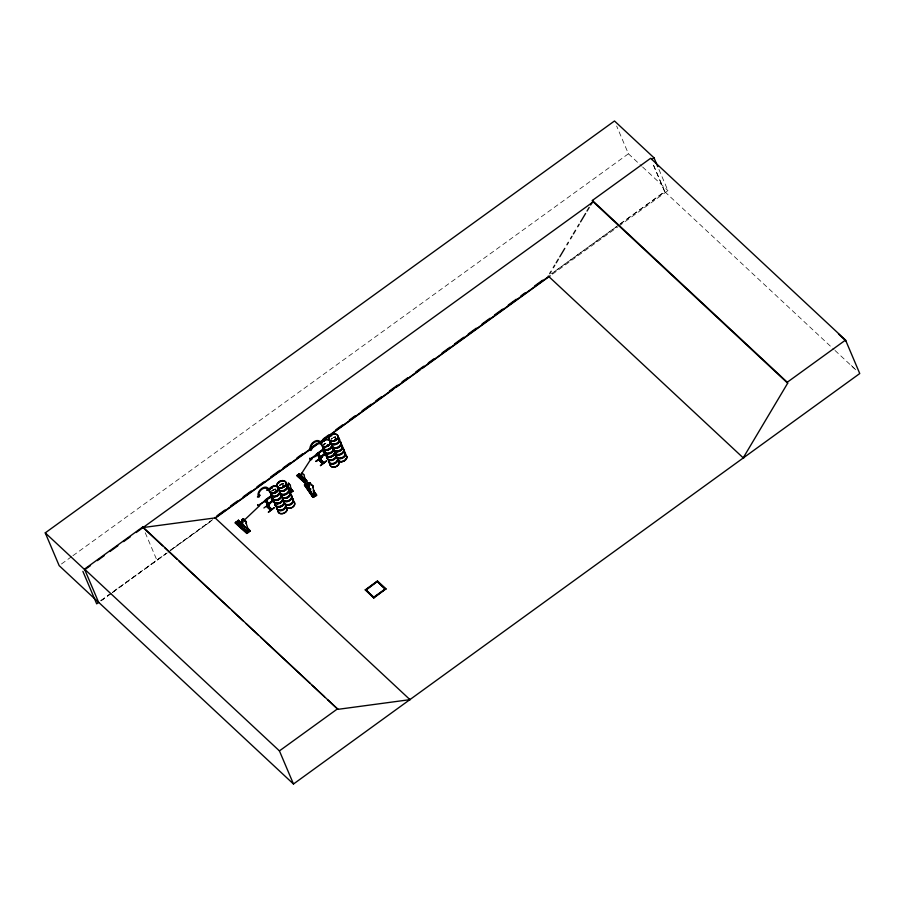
<?xml version="1.0" encoding="UTF-8"?>
<svg xmlns="http://www.w3.org/2000/svg" width="905" height="905" viewBox="0 0 905 905"><rect width="100%" height="100%" fill="white"/><g stroke="black" fill="none" stroke-linecap="round" stroke-linejoin="round"><path stroke-width="0.68" stroke-dasharray="4.53 3.39" d="M101.009 600.728L111.281 593.273M112.424 592.436L166.045 553.521L112.277 592.311M170.615 550.206L211.68 520.398M619.031 224.734L551.722 273.593L619.133 224.825M620.174 223.908L664.677 191.611L652.528 163.002M61.461 563.985L71.767 556.53M72.909 555.704L628.421 153.771L616.644 126.033M620.276 223.999L664.836 191.758L652.81 163.443M100.851 600.581L111.134 593.137M170.547 550.149L213.965 518.735M100.975 600.852L111.258 593.409M112.401 592.583L167.244 552.898M168.387 552.073L211.827 520.647M552.48 274.17L617.64 227.019M618.782 226.193L667.935 190.627L658.84 169.19M628.421 153.771L641.588 166.056M642.607 166.995L667.935 190.627M664.836 191.758L833.969 349.488M834.998 350.461L856.662 370.654M851.356 365.575L855.089 369.116M145.253 532.762L156.95 560.342M334.635 437.635A4.774 3.416 -23 0 1 335.823 437.454M331.354 439.23A4.842 3.473 -23 0 1 332.259 438.427M333.345 437.794A4.842 3.473 -23 0 1 335.755 437.183M331.275 439.049A4.842 3.473 -23 0 1 332.18 438.246M333.266 437.613A4.842 3.473 -23 0 1 335.676 437.002M331.241 438.857A4.785 3.428 -23 0 1 332.135 438.065M333.198 437.443A4.785 3.428 -23 0 1 335.574 436.844M323.911 444.955A4.785 3.428 -23 0 1 325.868 443.529M323.775 444.717A4.842 3.473 -23 0 1 325.766 443.28M323.662 444.344A4.785 3.428 -23 0 1 324.544 443.552M323.696 444.536A4.842 3.473 -23 0 1 324.601 443.733M280.369 485.284A4.774 3.416 -23 0 1 281.444 484.661M282.609 484.243A4.774 3.416 -23 0 1 283.808 484.073M280.245 485.035A4.842 3.473 -23 0 1 283.729 483.802M279.26 485.657A4.842 3.473 -23 0 1 283.65 483.609M279.226 485.465A4.785 3.428 -23 0 1 283.548 483.451M272.79 490.77A4.774 3.416 -23 0 1 273.853 490.148M275.03 489.729A4.774 3.416 -23 0 1 276.229 489.56M271.76 491.325A4.842 3.473 -23 0 1 276.149 489.288M271.681 491.144A4.842 3.473 -23 0 1 276.07 489.096M271.636 490.951A4.785 3.428 -23 0 1 275.968 488.938"/><path stroke-width="1.36" d="M248.004 530.5L247.099 529.957L247.766 530.941M290.912 490.487L291.523 490.996L291.071 490.329M305.223 481.008L304.94 480.284M313.877 493.847L314.306 494.99M313.764 494.526L313.82 493.859L314.42 494.56M300.551 477.546L301.365 477.071M301.546 477.693L301.444 477.014M247.246 529.878L247.631 530.771L247.495 529.923M247.518 530.534L247.959 530.33M301.274 473.892L301.795 475.408A1.708 1.131 -47.8 0 0 302.247 477.331L304.374 481.392L305.72 480.408L304.148 475.94A1.708 1.131 -47.8 0 0 303.141 474.424L302.428 473.032M301.32 474.118L301.976 473.134M305.415 480.928L305.064 480.329L305.347 480.996M266.918 501.947L266.647 501.347M271.409 487.953L272.145 487.603M271.523 487.761L272.201 487.829M271.839 488.157L271.557 487.637M275.244 491.732L275.833 492.048L275.256 491.811M275.912 491.913L276.161 491.223L275.787 491.935M279.724 482.116L279.226 482.67L279.249 482.06M283.831 485.657L282.812 486.392L283.672 486.517M318.605 454.683L318.085 455.204M319.058 455.192L318.028 455.068C326.513 473.519 315.528 448.846 318.82 453.224M323.798 441.391L323.752 441.561M323.436 441.255L324.171 441.086M327.248 445.271L328.425 444.581M328.357 445.17L327.972 444.581L328.3 445.249M331.219 435.463L331.637 435.961M334.952 440.022L335.257 439.921M336.027 439.785L335.834 439.174M336.241 439.57L335.438 439.106M313.537 493.994L314.42 494.877M314.488 494.741L313.56 494.13M266.749 506.234L270.946 510.115M318.832 459.616L322.938 463.315M314.284 494.684L313.718 494.198M308.877 488.451L308.967 489.062M240.798 525.726L241.94 525.047M301.67 477.467L301.184 476.98M276.342 491.777L275.844 491.211L276.387 491.596M283.005 485.974L283.061 486.72L284.012 486.392M327.418 445.147L328.323 444.909M328.606 445.203L328.3 444.627M335.257 439.83L334.895 439.491M246.183 527.479L250.266 530.907L246.805 533.475L235.277 523.022L238.739 520.477M246.895 531.823L236.341 522.242L235.334 523.011M236.341 522.242L247.472 533M237.744 521.223L244.87 527.004M238.332 520.794L245.074 526.857L238.366 520.273L235.436 522.66L247.235 533.181L235.685 522.739M247.789 532.762L246.952 533.113L246.816 532.072L236.024 522.343M249.214 531.688L247.45 529.583M249.656 531.393L248.423 528.973L249.644 530.884L247.099 532.762L246.816 532.072M303.062 477.512L298.978 473.892L296.919 475.725L304.612 482.704L306.908 480.985M304.6 482.704L305.302 482.195L297.406 475.193L305.042 482.388M290.81 492.592L288.774 491.019A4.785 3.428 -23 0 1 288.842 496.313A4.785 3.428 -23 0 1 281.964 496.992A4.785 3.428 -23 0 1 279.136 503.044A4.785 3.428 -23 0 1 273.638 499.945A4.785 3.428 -23 0 0 279.193 503.157A4.785 3.428 -23 0 0 282.009 497.117M291.399 492.241L288.514 489.616M298.978 473.892L298.526 474.537L306.263 481.471C307.587 481.256 305.121 478.756 305.72 480.261M306.648 481.189L298.56 474.525L299.204 474.05M288.774 487.84C291.331 491.257 293.763 490.793 291.817 490.318M304.985 482.41L297.406 475.193M304.487 484.978L313.006 497.365L304.431 484.99L308.266 482.863M313.13 497.139L314.114 496.709L305.607 484.333L304.917 484.741M305.596 484.356L313.65 497.003L305.856 485.759M307.168 483.485L308.741 485.714C307.745 481.935 306.931 482.546 304.951 484.695L313.119 497.026L312.745 496.166L313.3 496.709L316.117 495.148C317.542 495.024 315.54 494.243 313.696 490.714M312.938 497.365L316.773 495.239M313.469 492.162L315.709 495.838M316.105 495.623L313.345 490.668M324.488 449.208L323.232 451.561L323.956 453.111M318.549 454.717L319.227 455.147L318.469 455.554M338.323 460.747L338.346 460.702A4.785 3.439 -23 0 1 335.529 466.742A4.785 3.439 -23 0 1 330.031 463.643M313.831 494.594L314.51 494.696M308.967 488.281L308.899 488.915M549.731 273.672L551.168 271.262M553.317 267.642L554.754 265.233M556.19 262.823L558.34 259.215M559.776 256.805L564.788 248.377M566.949 244.769L568.374 242.359M570.535 238.739L571.971 236.329M573.397 233.92L575.557 230.311M577.707 226.703L579.143 224.293M580.569 221.883L585.592 213.456M587.028 211.046L589.178 207.426M590.614 205.016L592.764 201.408L592.356 200.458L650.627 158.296L845.542 340.076L859.75 373.539L293.48 784.013L98.566 602.232M743.209 457.862L787.678 383.188L787.271 382.238L592.356 200.458M299.046 477.252L301.06 475.781L299.091 477.365L311.671 457.885C309.306 458.609 320.347 455.815 318.402 452.557M240.911 525.262L241.68 526.303L242.065 524.968M247.178 530.228L247.631 530.771M269.124 508.271L269.735 507.829L267.156 501.63C265.595 505.352 273.208 514.493 266.477 502.117M317.972 454.683L318.764 454.31L317.972 454.683C318.277 458.168 328.085 471.788 318.175 455.283M275.301 491.585L275.889 491.166M276.523 491.754L275.369 492.037M327.655 445.554L328.538 445.147M336.117 439.66L334.895 439.841M250.233 530.964L246.364 527.491M297.598 475.238L296.964 475.374L304.804 482.218M292.553 490.465L290.55 491.935L291.218 492.286M306.501 481.302L304.951 479.288M266.194 501.721L266.862 501.359M266.477 506.438L270.686 510.33M266.692 506.053L270.9 509.934M318.492 459.831L322.689 463.767M313.775 496.788L305.336 484.367M239.135 525.058L258.841 506.393L257.71 504.979L258.841 506.393M327.633 444.943L327.655 445.645M328.142 445.158L327.701 445.271M243.694 525.104L240.753 527.491L243.762 525.273M291.444 491.879L290.969 490.861L291.58 490.408L292.055 491.426M304.318 481.347L305.652 480.363M306.456 480.397L306.501 480.974M305.279 481.754C304.566 479.288 305.076 482.965 305.89 481.313L305.483 480.351M247.201 530.635C249.995 528.543 247.721 534.708 247.303 530.726M248.479 529.832L245.934 531.699L245.413 531.19L245.775 532.038L248.785 529.821L248.423 528.973M249.588 530.036L249.644 530.884M98.736 602.379L96.688 603.861L82.887 571.36M409.648 699.203L410.101 699.633L337.961 709.339L142.775 526.948L84.516 569.109L98.69 602.504L59.164 565.648L45.25 532.864L614.495 120.987L654.021 157.843L657.765 166.667M90.489 565.591L84.776 569.72L45.25 532.864M97.344 560.625L104.199 555.67M109.912 551.53L117.899 545.749M123.612 541.62L130.467 536.654M136.18 532.525L593.228 201.838M651.77 159.472L654.021 157.843M216.94 515.827L224.938 510.047M230.651 505.906L237.506 500.951M243.219 496.811L251.217 491.03M256.93 486.89L263.785 481.935M270.64 476.969L279.781 470.362M283.208 467.874L290.064 462.919M296.919 457.953L302.632 453.824M309.487 448.869L316.343 443.903M323.198 438.948L328.911 434.807M335.766 429.852L342.622 424.886M349.477 419.931L355.19 415.791M362.045 410.836L371.186 404.218M375.756 400.915L381.469 396.775M389.467 390.994L397.465 385.202M402.035 381.899L407.759 377.77M415.757 371.978L423.755 366.186M428.325 362.882L434.038 358.753M442.036 352.961L450.034 347.181M454.604 343.866L463.745 337.26M468.315 333.945L476.313 328.164M482.026 324.024L490.024 318.243M494.594 314.929L502.592 309.148M508.305 305.008L516.303 299.227M520.873 295.912L525.443 292.609M534.584 286.003L542.581 280.211M548.758 276.5L215.107 517.909L143.035 527.558L142.775 526.948M215.254 518.158L393.585 389.127M395.87 387.476L419.875 370.111M422.16 368.459L550.195 275.821M318.289 453.756L316.784 454.842L316.467 454.084L323.379 449.027M311.535 458.111L323.526 449.163M318.221 453.654L323.56 449.468M317.994 453.394L323.707 449.604M318.322 455.339L318.99 454.853M318.492 455.498L319.171 455.011M325.234 453.394L319.691 457.398L325.381 453.529M325.562 453.971L320.065 458.021L320.449 457.082M319.85 457.76L325.415 453.835M321.976 456.946L315.902 461.346L321.976 456.957M316.071 461.482L322.157 457.093M272.462 494.831L265.81 499.639L269.271 507.603L268.762 508.044L265.957 501.291L266.624 500.804L266.296 501.947M265.832 499.662L266.387 500.476L264.882 501.562L264.452 500.703L271.5 495.77M264.622 501.155L259.543 504.764L264.78 501.302M271.545 496.076L266.047 500.126L266.613 499.413M266.194 500.261L271.692 496.212M326.343 460.928L320.551 465.668M273.22 500.001L267.903 504.232M273.355 500.137L267.857 504.164M268.491 504.074C266.952 504.538 270.38 503.768 273.401 500.454M267.857 504.413L273.548 500.589M263.887 507.965L270.097 503.587M274.317 507.513L268.525 512.275M268.31 512.083L274.385 507.671M365.337 589.834L377.464 581.055L385.847 588.872L373.822 597.922L365.337 589.834L373.822 597.922M365.45 590.117L377.464 581.055M366.016 590.083L373.935 597.47L366.016 590.083L377.362 581.519L385.394 589.178L377.476 581.791M373.81 597.187L385.27 588.895M373.708 597.651L385.847 588.872M787.271 382.238L845.542 340.076M293.48 784.013L279.43 750.89L337.689 708.728M335.144 439.23L335.766 439.129M335.585 439.943L335.947 439.219M308.809 484.062C299.397 487.705 311.954 484.865 307.87 482.637M309.306 484.729L306.048 486.743L309.386 484.899M309.069 486.596L306.908 487.999L309.137 486.766M310.687 488.972L308.537 490.374L310.766 489.141M313.515 494.662C316.512 492.852 314.046 498.598 313.594 494.775M318.684 455.543L318.028 455.068M309.996 489.028L309.363 489.164M310.053 489.164L309.239 489.266M319.544 459.05L323.696 463.032L319.51 459.129M319.804 458.88L324.035 462.794M271.624 509.425L267.405 505.533L271.749 509.56M267.79 505.488L271.975 509.391M306.727 481.03L299.012 474.005M305.279 482.218L304.657 482.67L297.021 475.566M292.711 491.279L291.048 489.345M290.969 492.569L289.046 490.827M283.378 486.686L282.96 486.177M274.113 499.628L271.93 499.718C270.459 495.601 271.613 502.083 274.102 499.696M291.24 492.275L288.31 489.616M241.68 524.9L242.178 525.839L240.73 525.76M275.957 491.189L276.534 491.279M288.378 483.055L289.295 484.537A1.708 1.131 -47.8 0 1 290.301 486.053L291.817 490.465M259.871 505.397L259.181 504.47M298.627 474.288L306.478 481.313M305.89 481.313L305.551 480.408M288.74 483.304L289.295 484.537M287.892 485.465L287.96 485.521A1.708 1.131 -47.8 0 0 288.412 487.444L290.471 491.46M286.24 484.99L288.197 486.698M286.071 484.933L288.039 486.72M290.878 489.288L292.847 491.076M288.559 487.829L292.451 491.37L293.005 491.053L290.697 492.761L288.876 490.77M288.457 488.078L292.36 491.539M289.17 490.725L291.139 492.444M243.864 519.3L243.954 519.38A1.278 0.848 -47.8 0 0 242.597 519.3A1.278 0.848 -47.8 0 0 241.94 520.861L241.85 520.782A1.278 0.848 -47.8 0 1 242.506 519.221A1.278 0.848 -47.8 0 1 243.864 519.3L244.701 521.156A2.557 1.686 -47.8 0 1 246.126 523.339L246.217 523.418A2.557 1.686 -47.8 0 0 244.701 521.156L244.701 521.156M243.377 525.511A2.557 1.686 -47.8 0 1 242.698 522.626L242.608 522.547A2.557 1.686 -47.8 0 0 243.287 525.432L246.477 531.529M238.366 520.273L242.585 523.961M238.422 520.443L243.298 524.866M248.389 529.968L246.126 523.339M237.845 520.873L244.633 527.038M236.013 522.23L247.54 532.683M235.357 522.49L247.201 533.192M592.764 201.408L787.678 383.188M548.294 276.082L743.672 458.281M320.257 457.172C315.313 446.323 322.712 461.788 320.302 456.991M316.467 454.084L316.908 454.944M322.927 463.552L318.718 459.457M377.577 581.338L385.96 589.144M266.613 499.651L266.59 499.368M266.613 499.956L268.638 504.209M265.957 501.291L266.749 500.918L269.69 507.999M264.882 501.562L266.172 500.205M214.655 517.479L410.022 699.689M143.035 527.558L162.64 545.839M164.699 547.763L177.075 559.301M179.133 561.224L229.666 608.352M231.737 610.275L243.072 620.853M246.171 623.737L258.547 635.287M260.606 637.211L310.11 683.377M312.168 685.3L324.544 696.839M327.644 699.723L337.961 709.339M84.516 569.109L279.43 750.89M838.494 333.956L845.949 341.027M326.422 461.086L320.37 465.498M319.872 457.806L317.813 452.986M312.892 495.374L309.68 489.22A2.557 1.765 -34.5 0 1 309.114 486.483L308.3 484.616A1.278 0.882 -34.5 0 1 309.058 483.18A1.278 0.882 -34.5 0 1 310.517 483.383L310.585 483.474A1.278 0.882 -34.5 0 0 309.125 483.27A1.278 0.882 -34.5 0 0 308.356 484.707M311.331 485.25L311.275 485.159A2.557 1.765 -34.5 0 1 312.825 487.478L312.892 487.569A2.557 1.765 -34.5 0 0 311.331 485.25L310.517 483.383M313.254 490.974L316.117 495.148M315.042 494.051L312.825 487.478M307.281 483.157L308.91 485.476M309.046 486.381L309.114 486.483A2.557 1.765 -34.5 0 0 309.68 489.22L309.748 489.311M304.533 484.48L313.198 497.105M311.309 458.066L312.191 458.959L311.761 458.315M325.019 450.656L325.483 451.742M318.651 454.197L321.705 461.392M305.675 479.695L305.924 480.261M302.575 477.229L300.517 478.598M304.023 481.517L303.91 481.743M291.772 489.752L290.12 491.573M287.96 485.521L287.36 484.13M266.783 499.775L266.409 499.209M241.85 520.782L242.698 522.626M339.511 441.448A4.785 3.428 -23 0 1 339.624 446.787A4.785 3.428 -23 0 1 332.757 447.466A4.785 3.428 -23 0 1 329.918 453.518A4.785 3.428 -23 0 1 324.431 450.43M339.466 441.199A4.842 3.473 -23 0 1 339.579 446.606A4.842 3.473 -23 0 1 332.61 447.296M325.585 454.276A4.785 3.439 -23 0 0 332.282 455.894A4.785 3.439 -23 0 0 333.164 449.842A4.751 3.405 -23 0 1 332.237 455.792A4.751 3.405 -23 0 1 325.596 454.186M337.927 437.579A4.842 3.473 -23 0 1 338.04 442.986A4.842 3.473 -23 0 1 331.072 443.676M340.054 441.391A4.774 3.416 -23 0 1 338.889 446.55A4.774 3.416 -23 0 1 332.508 446.855A4.774 3.416 -23 0 1 329.069 453.077A4.774 3.416 -23 0 1 324.544 448.869M337.972 437.839A4.774 3.416 -23 0 1 338.074 443.167A4.774 3.416 -23 0 1 331.219 443.846A4.774 3.416 -23 0 1 328.956 449.649A4.774 3.416 -23 0 1 322.847 447.749M340.201 441.55A4.842 3.473 -23 0 1 339.013 446.798A4.842 3.473 -23 0 1 332.531 447.104M337.848 437.387A4.842 3.473 -23 0 1 337.961 442.805A4.842 3.473 -23 0 1 330.992 443.484A4.842 3.473 -23 0 1 328.232 449.547A4.842 3.473 -23 0 1 322.666 446.414M337.723 437.228A4.785 3.428 -23 0 1 337.361 442.941A4.785 3.428 -23 0 1 330.416 442.511M333.232 450A4.785 3.439 -23 0 1 334.228 454.333A4.785 3.439 -23 0 1 328.651 456.923A4.785 3.439 -23 0 1 325.721 453.484M344.703 452.296A4.785 3.428 -23 0 1 343.527 457.478A4.785 3.428 -23 0 1 337.135 457.783A4.785 3.428 -23 0 1 334.296 463.824A4.785 3.428 -23 0 1 328.809 460.736M344.658 452.048A4.842 3.473 -23 0 1 343.47 457.297A4.842 3.473 -23 0 1 336.988 457.602M337.859 460.091A4.785 3.428 -23 0 0 344.816 460.509A4.785 3.428 -23 0 0 345.19 454.785A4.785 3.428 -23 0 1 345.291 460.136A4.785 3.428 -23 0 1 338.425 460.815A4.785 3.439 -23 0 1 335.585 466.867A4.785 3.439 -23 0 1 330.076 463.767M345.133 454.661A4.785 3.428 -23 0 1 344.76 460.385A4.785 3.428 -23 0 1 337.803 459.966M341.728 445.373A4.751 3.405 -23 0 1 340.563 450.509A4.751 3.405 -23 0 1 334.205 450.814A4.751 3.405 -23 0 1 331.343 456.855A4.751 3.405 -23 0 1 325.891 453.79M341.683 445.17A4.785 3.428 -23 0 1 340.506 450.351A4.785 3.428 -23 0 1 334.092 450.656M342.305 447.885A4.842 3.473 -23 0 1 342.418 453.303A4.842 3.473 -23 0 1 335.45 453.982M344.432 451.697A4.774 3.416 -23 0 1 342.746 457.206A4.774 3.416 -23 0 1 336.332 456.448M342.35 448.156A4.774 3.416 -23 0 1 342.452 453.473A4.774 3.416 -23 0 1 335.597 454.152A4.774 3.416 -23 0 1 332.757 460.204A4.774 3.416 -23 0 1 327.282 457.115M342.101 447.534A4.785 3.428 -23 0 1 341.739 453.247A4.785 3.428 -23 0 1 334.793 452.828M333.289 450.113A4.785 3.439 -23 0 1 334.284 454.457A4.785 3.439 -23 0 1 328.696 457.048A4.785 3.439 -23 0 1 325.766 453.609M341.728 445.362A4.763 3.416 -23 0 1 340.563 450.509A4.763 3.416 -23 0 1 334.194 450.814M332.701 447.228A4.842 3.473 -23 0 1 329.839 453.348A4.842 3.473 -23 0 1 324.273 450.215M331.162 443.608A4.842 3.473 -23 0 1 328.9 449.491A4.842 3.473 -23 0 1 322.678 447.556M332.621 447.036A4.842 3.473 -23 0 1 329.16 453.348A4.842 3.473 -23 0 1 324.567 449.061M330.144 442.715A4.785 3.428 -23 0 1 328.707 449.05A4.785 3.428 -23 0 1 322.632 446.199M336.049 456.652A4.774 3.416 -23 0 1 334.612 462.975A4.774 3.416 -23 0 1 328.56 460.136M336.999 457.353A4.842 3.473 -23 0 1 334.137 463.473A4.842 3.473 -23 0 1 328.572 460.351M335.461 453.733A4.842 3.473 -23 0 1 332.61 459.853A4.842 3.473 -23 0 1 327.044 456.731M334.522 453.02A4.785 3.428 -23 0 1 333.085 459.367A4.785 3.428 -23 0 1 327.01 456.516M288.299 488.598A4.785 3.428 -23 0 1 287.134 493.779A4.785 3.428 -23 0 1 280.731 494.073A4.785 3.428 -23 0 1 277.903 500.126A4.785 3.428 -23 0 1 272.416 497.037M287.451 487.806A4.842 3.473 -23 0 1 287.552 493.214A4.842 3.473 -23 0 1 280.595 493.904M289.476 491.438A4.751 3.405 -23 0 1 288.31 496.585A4.751 3.405 -23 0 1 281.953 496.879A4.751 3.405 -23 0 1 279.091 502.931A4.751 3.405 -23 0 1 273.638 499.865M286.727 484.729A4.842 3.473 -23 0 1 285.539 489.978A4.842 3.473 -23 0 1 279.057 490.284M287.236 487.467A4.774 3.416 -23 0 1 286.874 493.168A4.774 3.416 -23 0 1 279.939 492.739M286.761 484.99A4.774 3.416 -23 0 1 285.595 490.148A4.774 3.416 -23 0 1 279.204 490.453M287.371 487.625A4.842 3.473 -23 0 1 287.473 493.033A4.842 3.473 -23 0 1 280.516 493.723A4.842 3.473 -23 0 1 278.333 499.537A4.842 3.473 -23 0 1 272.122 497.592M286.647 484.548A4.842 3.473 -23 0 1 285.46 489.797A4.842 3.473 -23 0 1 278.978 490.103M286.512 484.379A4.785 3.428 -23 0 1 284.826 489.888A4.785 3.428 -23 0 1 278.389 489.13M291.874 498.372A4.785 3.428 -23 0 1 291.976 503.712A4.785 3.428 -23 0 1 285.109 504.39A4.785 3.428 -23 0 1 282.281 510.431A4.785 3.428 -23 0 1 276.783 507.354M291.829 498.123A4.842 3.473 -23 0 1 291.93 503.531A4.842 3.473 -23 0 1 284.973 504.221M293.978 501.936A4.785 3.428 -23 0 1 292.281 507.456A4.785 3.428 -23 0 1 285.844 506.698M293.921 501.823A4.785 3.428 -23 0 1 292.236 507.343A4.785 3.428 -23 0 1 285.788 506.574M288.91 491.449A4.751 3.405 -23 0 1 289.012 496.743A4.751 3.405 -23 0 1 282.179 497.422M282.077 497.252A4.785 3.428 -23 0 0 288.955 496.574A4.785 3.428 -23 0 0 288.853 491.245A4.785 3.428 -23 0 1 288.955 496.574A4.785 3.428 -23 0 1 282.077 497.264A4.785 3.428 -23 0 1 279.249 503.316A4.785 3.428 -23 0 1 273.751 500.216M291.105 495.046A4.842 3.473 -23 0 1 289.917 500.295A4.842 3.473 -23 0 1 283.435 500.601M291.614 497.773A4.774 3.416 -23 0 1 291.715 503.101A4.774 3.416 -23 0 1 284.86 503.78A4.774 3.416 -23 0 1 282.598 509.583A4.774 3.416 -23 0 1 276.478 507.682M291.139 495.295A4.774 3.416 -23 0 1 289.962 500.465A4.774 3.416 -23 0 1 283.582 500.759A4.774 3.416 -23 0 1 280.742 506.811A4.774 3.416 -23 0 1 275.267 503.734M290.086 494.153A4.785 3.428 -23 0 1 289.713 499.865A4.785 3.428 -23 0 1 282.767 499.436M280.686 493.836A4.842 3.473 -23 0 1 277.824 499.956A4.842 3.473 -23 0 1 272.258 496.834M279.147 490.216A4.842 3.473 -23 0 1 276.285 496.347A4.842 3.473 -23 0 1 270.719 493.214M280.448 493.485A4.774 3.416 -23 0 1 278.22 499.277A4.774 3.416 -23 0 1 272.1 497.365M279.17 490.476A4.774 3.416 -23 0 1 276.364 496.494A4.774 3.416 -23 0 1 270.889 493.417M279.068 490.035A4.842 3.473 -23 0 1 276.206 496.155A4.842 3.473 -23 0 1 270.64 493.021M278.118 489.322A4.785 3.428 -23 0 1 276.681 495.669A4.785 3.428 -23 0 1 270.618 492.818M285.584 506.891A4.785 3.428 -23 0 1 284.147 513.237A4.785 3.428 -23 0 1 278.061 510.386M285.471 506.71A4.751 3.405 -23 0 1 284.046 513.011A4.751 3.405 -23 0 1 278.016 510.171M282.122 497.467A4.751 3.405 -23 0 1 280.448 502.942A4.751 3.405 -23 0 1 274.057 502.185M283.525 500.533A4.842 3.473 -23 0 1 280.663 506.653A4.842 3.473 -23 0 1 275.097 503.519M284.985 503.961A4.842 3.473 -23 0 1 282.122 510.081A4.842 3.473 -23 0 1 276.557 506.958M283.446 500.352A4.842 3.473 -23 0 1 280.584 506.472A4.842 3.473 -23 0 1 275.018 503.338M282.496 499.639A4.785 3.428 -23 0 1 281.613 505.691A4.785 3.428 -23 0 1 274.939 504.062M266.149 501.777L267.213 501.766L266.681 501.189L266.07 501.811M259.893 495.193L259.068 497.037L257.439 496.969L258.287 496.359A6.437 4.276 -47 0 1 261.624 488.542A6.437 4.276 -47 0 1 268.48 488.983L269.317 488.372L268.423 490.272L266.715 490.261L267.552 489.65A5.373 3.575 -47 0 0 261.839 489.288A5.373 3.575 -47 0 0 259.045 495.816L259.893 495.193M311.908 448.586L311.082 450.43L309.465 450.362L310.302 449.751A6.437 4.276 -47 0 1 313.65 441.934A6.437 4.276 -47 0 1 320.494 442.375L321.343 441.764L320.438 443.665L318.73 443.654L319.567 443.043A5.373 3.575 -47 0 0 313.854 442.669A5.373 3.575 -47 0 0 311.06 449.197L311.908 448.586M309.725 458.371L310.845 459.932L309.725 458.371M299.759 474.593L297.79 476.188L299.759 474.593M300.279 475.068L298.311 476.664L300.279 475.068M239.542 521.337L236.601 523.724L239.542 521.337M301.75 476.403L299.781 477.998L301.75 476.403M240.323 522.038L237.382 524.425L240.323 522.038M241.488 523.101L238.547 525.488L241.488 523.101M242.529 524.052L239.587 526.439L242.529 524.052M312.146 494.764L312.248 495.759C315.336 496.223 316.207 492.263 315.245 493.892L312.429 495.454L312.146 494.764M340.393 450.079A4.785 3.428 -23 0 0 340.755 444.355A4.785 3.428 -23 0 1 340.382 450.068A4.785 3.428 -23 0 1 333.436 449.661A4.785 3.428 -23 0 0 340.382 450.068M331.535 441.176A4.785 3.428 -23 0 0 338.097 436.425A4.785 3.428 -23 0 0 330.891 435.147A4.785 3.428 -23 0 0 331.535 441.176M331.626 441.346A4.751 3.405 -23 0 0 338.142 436.629A4.751 3.405 -23 0 0 330.992 435.35A4.751 3.405 -23 0 0 331.626 441.346M323.9 446.561A4.785 3.439 -23 0 0 330.472 441.81A4.785 3.439 -23 0 0 323.255 440.52A4.785 3.439 -23 0 0 323.9 446.561M323.956 446.685A4.785 3.439 -23 0 0 330.517 441.934A4.785 3.439 -23 0 0 323.311 440.644A4.785 3.439 -23 0 0 323.956 446.685M324.047 446.832A4.751 3.405 -23 0 0 330.563 442.115A4.751 3.405 -23 0 0 323.402 440.837A4.751 3.405 -23 0 0 324.047 446.832M279.521 487.806A4.785 3.428 -23 0 0 286.082 483.055A4.785 3.428 -23 0 0 278.876 481.765A4.785 3.428 -23 0 0 279.521 487.806M279.611 487.953A4.751 3.405 -23 0 0 286.127 483.247A4.751 3.405 -23 0 0 278.966 481.969A4.763 3.416 -23 0 0 279.611 487.965A4.763 3.416 -23 0 0 286.138 483.247A4.763 3.416 -23 0 0 278.966 481.969A4.751 3.405 -23 0 0 279.611 487.953M271.885 493.168A4.785 3.428 -23 0 0 278.446 488.417A4.785 3.428 -23 0 0 271.24 487.139A4.785 3.428 -23 0 0 271.885 493.168A4.785 3.428 -23 0 0 278.502 488.542A4.785 3.428 -23 0 0 271.285 487.252A4.785 3.428 -23 0 0 271.93 493.293M272.02 493.44A4.751 3.405 -23 0 0 278.536 488.734A4.751 3.405 -23 0 0 271.387 487.456A4.751 3.405 -23 0 0 272.02 493.44"/></g></svg>
